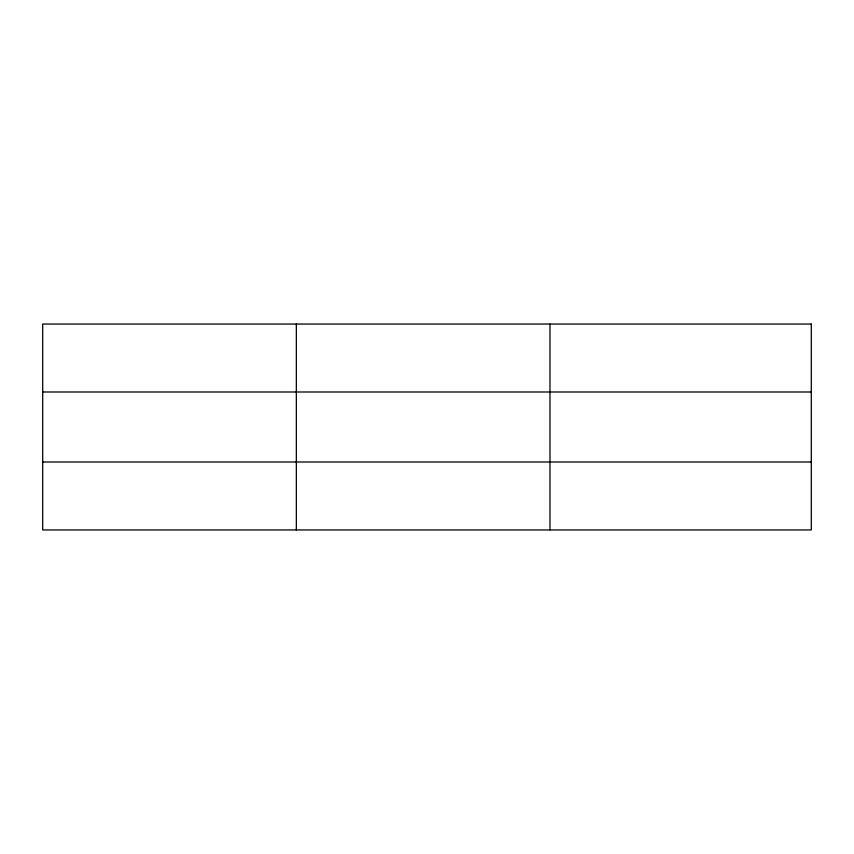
<?xml version="1.0" encoding="UTF-8"?>
<svg xmlns="http://www.w3.org/2000/svg" width="854" height="854" viewBox="0 0 854 854"><rect width="100%" height="100%" fill="white"/><g stroke="black" fill="none" stroke-linecap="round" stroke-linejoin="round"><path stroke-width="1.28" d="M296.338 324.05L296.338 529.95M549.976 324.05L549.976 529.95M42.7 391.997L811.3 391.997M42.7 462.003L811.3 462.003M811.3 324.05L811.3 529.95L42.7 529.95L42.7 324.05L811.3 324.05"/></g></svg>
